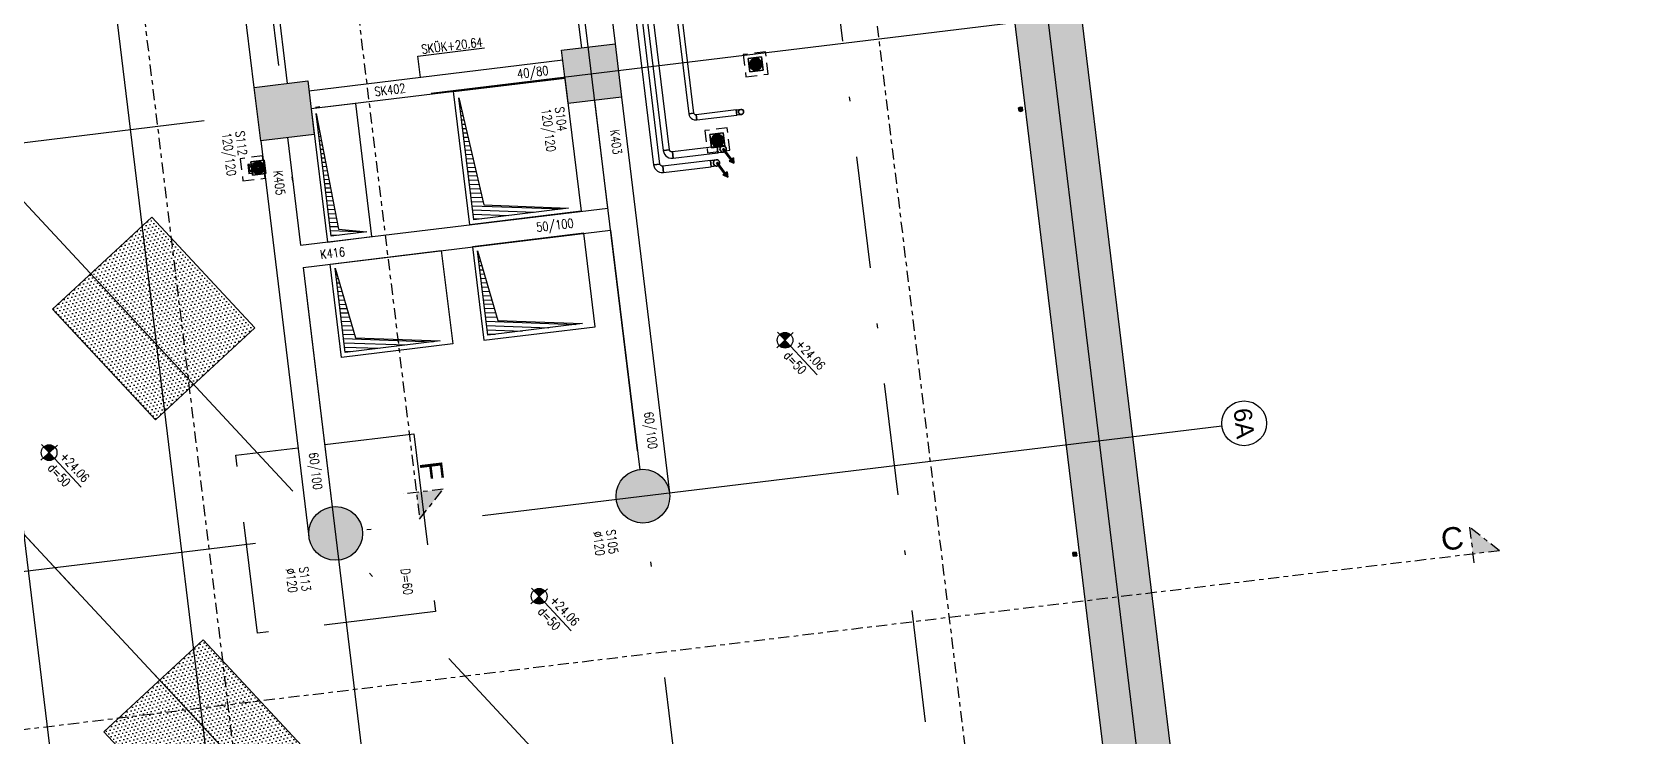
# Model space of a CAD drawing. Header units: millimetres. Extents: x 400392 to 401374, y 4543900 to 4544115.
# Drawn here: x 400457.44 to 400493.07, y 4544053.25 to 4544068.97 of the extents above; entities that cross this region are included whole.
import ezdxf
from ezdxf.enums import TextEntityAlignment as Align

# ---------------------------------------------------------------- set-up
doc = ezdxf.new("R2010")
doc.units = ezdxf.units.MM
for name, pattern in [('AKS', [3, 2.5, -0.25, 0, -0.25]), ('CENTER', [2, 1.25, -0.25, 0.25, -0.25]), ('CIZGI', [0.4, 0.25, -0.15]), ('CONTINU', [0]), ('DASHDOT2', [0.5, 0.25, -0.125, 0, -0.125]), ('HIDDEN', [0.375, 0.25, -0.125])]:
    doc.linetypes.add(name, pattern=pattern)
doc.layers.add('A-DETL', color=90, linetype='Continuous', lineweight=15)
doc.layers.add('A-DETL-GENF', color=92, linetype='Continuous', lineweight=9)
for name, color, linetype in [('aks prota', 2, 'AKS'), ('boşluk prota', 2, 'Continuous'), ('boşluk taraması prota', 252, 'Continuous'), ('caks prota', 4, 'Continuous'), ('kesit tarama prota', 252, 'Continuous'), ('kiriş boyutu prota', 6, 'Continuous'), ('kiriş prota', 6, 'Continuous'), ('kolon prota', 1, 'Continuous'), ('kolon tarama prota', 252, 'Continuous'), ('lkolon prota', 4, 'Continuous'), ('not prota', 2, 'Continuous'), ('perde prota', 1, 'Continuous'), ('PRT-AL-TUNEL_EKSENI', 14, 'DASHDOT2'), ('PRT-MI-a_fit_drainage', 10, 'Continuous'), ('skesit prota', 7, 'Continuous'), ('st-s_level (kot)', 6, 'Continuous'), ('st-s_levelmark (kot işareti)', 4, 'Continuous'), ('taks prota', 7, 'Continuous'), ('temel prota', 6, 'Continuous'), ('tkesit prota', 7, 'Continuous'), ('tkolon prota', 6, 'Continuous'), ('tnot prota', 4, 'Continuous')]:
    doc.layers.add(name, color=color, linetype=linetype)
doc.styles.add('Arial', font='Arial.ttf')
doc.styles.add('OLCU', font='romanstw.shx')
doc.styles.add('TAKS', font='Arial Unicode.ttf')
doc.styles.add('TKIRIS', font='romanstw.shx')
doc.styles.add('tkolon', font='romanstw.shx')
doc.styles.add('TNOT', font='romanstw.shx', dxfattribs={"width": 0.8, "height": 250})
pattern_1 = [(312.923994, (399405.98143, 4544554.57553), (0.085151242, 0.024995084), [0, -0.079375])]

# ---------------------------------------------------------------- blocks, each defined once
blk = doc.blocks.new('+24.06 mekanik')
at = {"layer": 'kolon tarama prota'}
for points in [[(34398, 171756), (34339, 171654), (34317, 171692), (34058, 171543), (34043, 171569), (34302, 171718), (34280, 171756)], [(34690, 171581), (34631, 171479), (34609, 171517), (34350, 171368), (34335, 171394), (34594, 171543), (34572, 171581)]]:
    blk.add_hatch(color=253, dxfattribs=at).paths.add_polyline_path(points, flags=0)
at = {"layer": 'kolon tarama prota', "color": 253}
for p, q in [((33936, 178284), (33936, 178204)), ((34016, 178284), (33936, 178284)), ((33936, 178284), (34016, 178284)), ((33936, 178204), (33936, 178284)), ((33936, 178284), (33936, 178284)), ((33936, 178204), (34016, 178204)), ((34016, 178204), (33936, 178204)), ((33936, 178204), (33936, 178204)), ((33944, 178249), (33939, 178249)), ((33939, 178249), (33944, 178249)), ((33939, 178249), (33939, 178249)), ((33939, 178239), (33944, 178239)), ((33944, 178239), (33939, 178239)), ((33939, 178239), (33939, 178239)), ((33944, 178249), (33944, 178249)), ((33944, 178239), (33944, 178239)), ((33956, 178249), (33951, 178249)), ((33951, 178249), (33956, 178249)), ((33951, 178249), (33951, 178249)), ((33951, 178239), (33956, 178239)), ((33956, 178239), (33951, 178239)), ((33951, 178239), (33951, 178239)), ((33956, 178249), (33956, 178249)), ((33956, 178239), (33956, 178239)), ((33970, 178249), (33963, 178249)), ((33963, 178249), (33970, 178249)), ((33963, 178249), (33963, 178249)), ((33963, 178239), (33970, 178239)), ((33970, 178239), (33963, 178239)), ((33963, 178239), (33963, 178239)), ((33970, 178249), (33970, 178249)), ((33970, 178239), (33970, 178239)), ((33971, 178281), (33971, 178276)), ((33971, 178276), (33971, 178281)), ((33971, 178281), (33971, 178281)), ((33971, 178276), (33971, 178276)), ((33971, 178269), (33971, 178264)), ((33971, 178264), (33971, 178269)), ((33971, 178269), (33971, 178269)), ((33971, 178264), (33971, 178264)), ((33971, 178257), (33971, 178250)), ((33971, 178250), (33971, 178257)), ((33971, 178257), (33971, 178257)), ((33971, 178250), (33971, 178250)), ((33971, 178238), (33971, 178232)), ((33971, 178232), (33971, 178238)), ((33971, 178238), (33971, 178238)), ((33971, 178232), (33971, 178232)), ((33971, 178225), (33971, 178219)), ((33971, 178219), (33971, 178225)), ((33971, 178225), (33971, 178225)), ((33971, 178219), (33971, 178219)), ((33971, 178213), (33971, 178207)), ((33971, 178207), (33971, 178213)), ((33971, 178213), (33971, 178213)), ((33971, 178207), (33971, 178207)), ((33981, 178276), (33981, 178281)), ((33981, 178281), (33981, 178276)), ((33981, 178281), (33981, 178281)), ((33981, 178276), (33981, 178276)), ((33981, 178264), (33981, 178269)), ((33981, 178269), (33981, 178264)), ((33981, 178269), (33981, 178269)), ((33981, 178264), (33981, 178264)), ((33981, 178250), (33981, 178257)), ((33981, 178257), (33981, 178250)), ((33981, 178257), (33981, 178257)), ((33981, 178250), (33981, 178250)), ((33981, 178232), (33981, 178238)), ((33981, 178238), (33981, 178232)), ((33981, 178238), (33981, 178238)), ((33981, 178232), (33981, 178232)), ((33981, 178219), (33981, 178225)), ((33981, 178225), (33981, 178219)), ((33981, 178225), (33981, 178225)), ((33981, 178219), (33981, 178219)), ((33981, 178207), (33981, 178213)), ((33981, 178213), (33981, 178207)), ((33981, 178213), (33981, 178213)), ((33981, 178207), (33981, 178207)), ((33988, 178249), (33982, 178249)), ((33982, 178249), (33988, 178249)), ((33982, 178249), (33982, 178249)), ((33982, 178239), (33988, 178239)), ((33988, 178239), (33982, 178239)), ((33982, 178239), (33982, 178239)), ((33988, 178249), (33988, 178249)), ((33988, 178239), (33988, 178239)), ((34001, 178249), (33995, 178249)), ((33995, 178249), (34001, 178249)), ((33995, 178249), (33995, 178249)), ((33995, 178239), (34001, 178239)), ((34001, 178239), (33995, 178239)), ((33995, 178239), (33995, 178239)), ((34001, 178249), (34001, 178249)), ((34001, 178239), (34001, 178239)), ((34013, 178249), (34007, 178249)), ((34007, 178249), (34013, 178249)), ((34007, 178249), (34007, 178249)), ((34007, 178239), (34013, 178239)), ((34013, 178239), (34007, 178239)), ((34007, 178239), (34007, 178239)), ((34013, 178249), (34013, 178249)), ((34013, 178239), (34013, 178239)), ((34016, 178204), (34016, 178284)), ((34016, 178284), (34016, 178204)), ((34016, 178284), (34016, 178284)), ((34016, 178204), (34016, 178204)), ((43936, 178284), (43936, 178204)), ((44016, 178284), (43936, 178284)), ((43936, 178284), (44016, 178284)), ((43936, 178204), (43936, 178284)), ((43936, 178284), (43936, 178284)), ((43936, 178204), (44016, 178204)), ((44016, 178204), (43936, 178204)), ((43936, 178204), (43936, 178204)), ((43944, 178249), (43939, 178249)), ((43939, 178249), (43944, 178249)), ((43939, 178249), (43939, 178249)), ((43939, 178239), (43944, 178239)), ((43944, 178239), (43939, 178239)), ((43939, 178239), (43939, 178239)), ((43944, 178249), (43944, 178249)), ((43944, 178239), (43944, 178239)), ((43956, 178249), (43951, 178249)), ((43951, 178249), (43956, 178249)), ((43951, 178249), (43951, 178249)), ((43951, 178239), (43956, 178239)), ((43956, 178239), (43951, 178239)), ((43951, 178239), (43951, 178239)), ((43956, 178249), (43956, 178249)), ((43956, 178239), (43956, 178239)), ((43969, 178249), (43963, 178249)), ((43963, 178249), (43969, 178249)), ((43963, 178249), (43963, 178249)), ((43963, 178239), (43969, 178239)), ((43969, 178239), (43963, 178239)), ((43963, 178239), (43963, 178239)), ((43969, 178249), (43969, 178249)), ((43969, 178239), (43969, 178239)), ((43971, 178281), (43971, 178276)), ((43971, 178276), (43971, 178281)), ((43971, 178281), (43971, 178281)), ((43971, 178276), (43971, 178276)), ((43971, 178269), (43971, 178264)), ((43971, 178264), (43971, 178269)), ((43971, 178269), (43971, 178269)), ((43971, 178264), (43971, 178264)), ((43971, 178257), (43971, 178251)), ((43971, 178251), (43971, 178257)), ((43971, 178257), (43971, 178257)), ((43971, 178251), (43971, 178251)), ((43971, 178238), (43971, 178232)), ((43971, 178232), (43971, 178238)), ((43971, 178238), (43971, 178238)), ((43971, 178232), (43971, 178232)), ((43971, 178225), (43971, 178219)), ((43971, 178219), (43971, 178225)), ((43971, 178225), (43971, 178225)), ((43971, 178219), (43971, 178219)), ((43971, 178213), (43971, 178207)), ((43971, 178207), (43971, 178213)), ((43971, 178213), (43971, 178213)), ((43971, 178207), (43971, 178207)), ((43981, 178276), (43981, 178281)), ((43981, 178281), (43981, 178276)), ((43981, 178281), (43981, 178281)), ((43981, 178276), (43981, 178276)), ((43981, 178264), (43981, 178269)), ((43981, 178269), (43981, 178264)), ((43981, 178269), (43981, 178269)), ((43981, 178264), (43981, 178264)), ((43981, 178251), (43981, 178257)), ((43981, 178257), (43981, 178251)), ((43981, 178257), (43981, 178257)), ((43981, 178251), (43981, 178251)), ((43981, 178232), (43981, 178238)), ((43981, 178238), (43981, 178232)), ((43981, 178238), (43981, 178238)), ((43981, 178232), (43981, 178232)), ((43981, 178219), (43981, 178225)), ((43981, 178225), (43981, 178219)), ((43981, 178225), (43981, 178225)), ((43981, 178219), (43981, 178219)), ((43981, 178207), (43981, 178213)), ((43981, 178213), (43981, 178207)), ((43981, 178213), (43981, 178213)), ((43981, 178207), (43981, 178207)), ((43988, 178249), (43982, 178249)), ((43982, 178249), (43988, 178249)), ((43982, 178249), (43982, 178249)), ((43982, 178239), (43988, 178239)), ((43988, 178239), (43982, 178239)), ((43982, 178239), (43982, 178239)), ((43988, 178249), (43988, 178249)), ((43988, 178239), (43988, 178239)), ((44000, 178249), (43995, 178249)), ((43995, 178249), (44000, 178249)), ((43995, 178249), (43995, 178249)), ((43995, 178239), (44000, 178239)), ((44000, 178239), (43995, 178239)), ((43995, 178239), (43995, 178239)), ((44000, 178249), (44000, 178249)), ((44000, 178239), (44000, 178239)), ((44013, 178249), (44007, 178249)), ((44007, 178249), (44013, 178249)), ((44007, 178249), (44007, 178249)), ((44007, 178239), (44013, 178239)), ((44013, 178239), (44007, 178239)), ((44007, 178239), (44007, 178239)), ((44013, 178249), (44013, 178249)), ((44013, 178239), (44013, 178239)), ((44016, 178204), (44016, 178284)), ((44016, 178284), (44016, 178204)), ((44016, 178284), (44016, 178284)), ((44016, 178204), (44016, 178204)), ((32117, 172652), (32117, 172352)), ((32417, 172652), (32117, 172652)), ((32117, 172652), (32417, 172652)), ((32117, 172352), (32117, 172652)), ((32117, 172652), (32117, 172652)), ((32147, 172507), (32127, 172507)), ((32127, 172507), (32147, 172507)), ((32127, 172507), (32127, 172507)), ((32127, 172497), (32147, 172497)), ((32147, 172497), (32127, 172497)), ((32127, 172497), (32127, 172497)), ((32147, 172507), (32147, 172507)), ((32147, 172497), (32147, 172497)), ((32192, 172507), (32172, 172507)), ((32172, 172507), (32192, 172507)), ((32172, 172507), (32172, 172507)), ((32172, 172497), (32192, 172497)), ((32192, 172497), (32172, 172497)), ((32172, 172497), (32172, 172497)), ((32192, 172507), (32192, 172507)), ((32192, 172497), (32192, 172497)), ((32237, 172507), (32217, 172507)), ((32217, 172507), (32237, 172507)), ((32217, 172507), (32217, 172507)), ((32217, 172497), (32237, 172497)), ((32237, 172497), (32217, 172497)), ((32217, 172497), (32217, 172497)), ((32237, 172507), (32237, 172507)), ((32237, 172497), (32237, 172497)), ((32262, 172642), (32262, 172622)), ((32262, 172622), (32262, 172642)), ((32262, 172642), (32262, 172642)), ((32262, 172622), (32262, 172622)), ((32262, 172597), (32262, 172577)), ((32262, 172577), (32262, 172597)), ((32262, 172597), (32262, 172597)), ((32262, 172577), (32262, 172577)), ((32262, 172552), (32262, 172532)), ((32262, 172532), (32262, 172552)), ((32262, 172552), (32262, 172552)), ((32262, 172532), (32262, 172532)), ((32262, 172473), (32262, 172453)), ((32262, 172453), (32262, 172473)), ((32262, 172473), (32262, 172473)), ((32262, 172453), (32262, 172453)), ((32262, 172427), (32262, 172407)), ((32262, 172407), (32262, 172427)), ((32262, 172427), (32262, 172427)), ((32272, 172622), (32272, 172642)), ((32272, 172642), (32272, 172622)), ((32272, 172642), (32272, 172642)), ((32272, 172622), (32272, 172622)), ((32272, 172577), (32272, 172597)), ((32272, 172597), (32272, 172577)), ((32272, 172597), (32272, 172597)), ((32272, 172577), (32272, 172577)), ((32272, 172532), (32272, 172552)), ((32272, 172552), (32272, 172532)), ((32272, 172552), (32272, 172552)), ((32272, 172532), (32272, 172532)), ((32272, 172453), (32272, 172473)), ((32272, 172473), (32272, 172453)), ((32272, 172473), (32272, 172473)), ((32272, 172453), (32272, 172453)), ((32272, 172407), (32272, 172427)), ((32272, 172427), (32272, 172407)), ((32272, 172427), (32272, 172427)), ((32316, 172507), (32296, 172507)), ((32296, 172507), (32316, 172507)), ((32296, 172507), (32296, 172507)), ((32296, 172497), (32316, 172497)), ((32316, 172497), (32296, 172497)), ((32296, 172497), (32296, 172497)), ((32316, 172507), (32316, 172507)), ((32316, 172497), (32316, 172497)), ((32362, 172507), (32342, 172507)), ((32342, 172507), (32362, 172507)), ((32342, 172507), (32342, 172507)), ((32342, 172497), (32362, 172497)), ((32362, 172497), (32342, 172497)), ((32342, 172497), (32342, 172497)), ((32362, 172507), (32362, 172507)), ((32362, 172497), (32362, 172497)), ((32407, 172507), (32387, 172507)), ((32387, 172507), (32407, 172507)), ((32387, 172507), (32387, 172507)), ((32387, 172497), (32407, 172497)), ((32407, 172497), (32387, 172497)), ((32387, 172497), (32387, 172497)), ((32407, 172507), (32407, 172507)), ((32407, 172497), (32407, 172497)), ((32417, 172352), (32417, 172652)), ((32417, 172652), (32417, 172352)), ((32417, 172652), (32417, 172652)), ((32117, 172352), (32417, 172352)), ((32417, 172352), (32117, 172352)), ((32117, 172352), (32117, 172352)), ((32262, 172407), (32262, 172407)), ((32262, 172382), (32262, 172362)), ((32262, 172362), (32262, 172382)), ((32262, 172382), (32262, 172382)), ((32262, 172362), (32262, 172362)), ((32272, 172407), (32272, 172407)), ((32272, 172362), (32272, 172382)), ((32272, 172382), (32272, 172362)), ((32272, 172382), (32272, 172382)), ((32272, 172362), (32272, 172362)), ((32417, 172352), (32417, 172352)), ((33226, 171949), (33226, 171047)), ((33226, 171949), (33283, 171949)), ((33283, 171949), (33226, 171949)), ((33283, 171949), (33340, 171949)), ((33340, 171949), (33283, 171949)), ((33283, 171949), (33283, 171949)), ((33283, 171949), (33283, 171949)), ((33340, 171047), (33340, 171949)), ((34302, 171718), (34043, 171569)), ((34302, 171718), (34043, 171569)), ((34398, 171756), (34280, 171756)), ((34280, 171756), (34302, 171718)), ((34280, 171756), (34398, 171756)), ((34302, 171718), (34280, 171756)), ((34339, 171654), (34398, 171756)), ((34339, 171654), (34398, 171756)), ((33699, 171601), (33699, 171301)), ((33999, 171601), (33699, 171601)), ((33699, 171601), (33999, 171601)), ((33699, 171301), (33699, 171601)), ((33699, 171601), (33699, 171601)), ((33729, 171456), (33709, 171456)), ((33709, 171456), (33729, 171456)), ((33709, 171456), (33709, 171456)), ((33709, 171446), (33729, 171446)), ((33729, 171446), (33709, 171446)), ((33709, 171446), (33709, 171446)), ((33729, 171456), (33729, 171456)), ((33729, 171446), (33729, 171446)), ((33774, 171456), (33754, 171456)), ((33754, 171456), (33774, 171456)), ((33754, 171456), (33754, 171456)), ((33754, 171446), (33774, 171446)), ((33774, 171446), (33754, 171446)), ((33754, 171446), (33754, 171446)), ((33774, 171456), (33774, 171456)), ((33774, 171446), (33774, 171446)), ((33819, 171456), (33799, 171456)), ((33799, 171456), (33819, 171456)), ((33799, 171456), (33799, 171456)), ((33799, 171446), (33819, 171446)), ((33819, 171446), (33799, 171446)), ((33799, 171446), (33799, 171446)), ((33819, 171456), (33819, 171456)), ((33819, 171446), (33819, 171446)), ((33844, 171591), (33844, 171571)), ((33844, 171571), (33844, 171591)), ((33844, 171591), (33844, 171591)), ((33844, 171571), (33844, 171571)), ((33844, 171546), (33844, 171526)), ((33844, 171526), (33844, 171546)), ((33844, 171546), (33844, 171546)), ((33844, 171526), (33844, 171526)), ((33844, 171501), (33844, 171481)), ((33844, 171481), (33844, 171501)), ((33844, 171501), (33844, 171501)), ((33844, 171481), (33844, 171481)), ((33844, 171421), (33844, 171401)), ((33844, 171401), (33844, 171421)), ((33844, 171421), (33844, 171421)), ((33844, 171401), (33844, 171401)), ((33844, 171376), (33844, 171356)), ((33844, 171356), (33844, 171376)), ((33844, 171376), (33844, 171376)), ((33854, 171571), (33854, 171591)), ((33854, 171591), (33854, 171571)), ((33854, 171591), (33854, 171591)), ((33854, 171571), (33854, 171571)), ((33854, 171526), (33854, 171546)), ((33854, 171546), (33854, 171526)), ((33854, 171546), (33854, 171546)), ((33854, 171526), (33854, 171526)), ((33854, 171481), (33854, 171501)), ((33854, 171501), (33854, 171481)), ((33854, 171501), (33854, 171501)), ((33854, 171481), (33854, 171481)), ((33854, 171401), (33854, 171421)), ((33854, 171421), (33854, 171401)), ((33854, 171421), (33854, 171421)), ((33854, 171401), (33854, 171401)), ((33854, 171356), (33854, 171376)), ((33854, 171376), (33854, 171356)), ((33854, 171376), (33854, 171376)), ((33899, 171456), (33879, 171456)), ((33879, 171456), (33899, 171456)), ((33879, 171456), (33879, 171456)), ((33879, 171446), (33899, 171446)), ((33899, 171446), (33879, 171446)), ((33879, 171446), (33879, 171446)), ((33899, 171456), (33899, 171456)), ((33899, 171446), (33899, 171446)), ((33944, 171456), (33924, 171456)), ((33924, 171456), (33944, 171456)), ((33924, 171456), (33924, 171456)), ((33924, 171446), (33944, 171446)), ((33944, 171446), (33924, 171446)), ((33924, 171446), (33924, 171446)), ((33944, 171456), (33944, 171456)), ((33944, 171446), (33944, 171446)), ((33989, 171456), (33969, 171456)), ((33969, 171456), (33989, 171456)), ((33969, 171456), (33969, 171456)), ((33969, 171446), (33989, 171446)), ((33989, 171446), (33969, 171446)), ((33969, 171446), (33969, 171446)), ((33985, 171426), (33985, 170422)), ((34056, 171426), (33985, 171426)), ((33985, 171426), (34056, 171426)), ((33989, 171456), (33989, 171456)), ((33989, 171446), (33989, 171446)), ((33999, 171301), (33999, 171601)), ((33999, 171601), (33999, 171301)), ((33999, 171601), (33999, 171601)), ((34043, 171569), (34058, 171543)), ((34043, 171569), (34058, 171543)), ((34126, 171426), (34056, 171426)), ((34056, 171426), (34126, 171426)), ((34056, 171426), (34056, 171426)), ((34056, 171426), (34056, 171426)), ((34058, 171543), (34317, 171692)), ((34317, 171692), (34058, 171543)), ((34126, 170422), (34126, 171426)), ((34317, 171692), (34339, 171654)), ((34317, 171692), (34339, 171654)), ((34594, 171543), (34335, 171394)), ((34594, 171543), (34335, 171394)), ((34335, 171394), (34350, 171368)), ((34335, 171394), (34350, 171368)), ((34350, 171368), (34609, 171517)), ((34609, 171517), (34350, 171368)), ((34690, 171581), (34572, 171581)), ((34572, 171581), (34594, 171543)), ((34572, 171581), (34690, 171581)), ((34594, 171543), (34572, 171581)), ((34609, 171517), (34631, 171479)), ((34609, 171517), (34631, 171479)), ((34631, 171479), (34690, 171581)), ((34631, 171479), (34690, 171581)), ((33226, 171047), (33283, 171047)), ((33283, 171047), (33226, 171047)), ((33340, 171047), (33226, 171047)), ((33226, 171047), (33340, 171047)), ((33283, 171047), (33340, 171047)), ((33340, 171047), (33283, 171047)), ((33699, 171301), (33999, 171301)), ((33999, 171301), (33699, 171301)), ((33699, 171301), (33699, 171301)), ((33844, 171356), (33844, 171356)), ((33844, 171331), (33844, 171311)), ((33844, 171311), (33844, 171331)), ((33844, 171331), (33844, 171331)), ((33844, 171311), (33844, 171311)), ((33854, 171356), (33854, 171356)), ((33854, 171311), (33854, 171331)), ((33854, 171331), (33854, 171311)), ((33854, 171331), (33854, 171331)), ((33854, 171311), (33854, 171311)), ((33999, 171301), (33999, 171301)), ((34275, 171243), (34275, 170172)), ((34346, 171243), (34275, 171243)), ((34275, 171243), (34346, 171243)), ((34416, 171243), (34346, 171243)), ((34346, 171243), (34416, 171243)), ((34346, 171243), (34346, 171243)), ((34346, 171243), (34346, 171243)), ((34416, 170172), (34416, 171243)), ((33181, 171002), (20633, 171002)), ((20633, 170887), (33181, 170887)), ((33181, 171002), (33181, 170945)), ((33181, 170945), (33181, 171002)), ((33181, 170887), (33181, 171002)), ((33181, 171002), (33181, 170887)), ((33181, 170945), (33181, 170887)), ((33181, 170887), (33181, 170945)), ((33929, 170365), (21310, 170365)), ((33929, 170295), (33929, 170365)), ((33929, 170365), (33929, 170295)), ((33929, 170224), (33929, 170365)), ((33929, 170365), (33929, 170224)), ((33929, 170224), (33929, 170295)), ((33929, 170295), (33929, 170224)), ((34056, 170422), (33985, 170422)), ((33985, 170422), (34056, 170422)), ((34126, 170422), (33985, 170422)), ((33985, 170422), (34126, 170422)), ((34126, 170422), (34056, 170422)), ((34056, 170422), (34126, 170422)), ((21310, 170224), (33929, 170224)), ((34219, 170115), (21560, 170115)), ((21560, 169974), (34219, 169974)), ((34219, 170045), (34219, 170115)), ((34219, 170115), (34219, 170045)), ((34219, 169974), (34219, 170115)), ((34219, 170115), (34219, 169974)), ((34219, 169974), (34219, 170045)), ((34219, 170045), (34219, 169974)), ((34346, 170172), (34275, 170172)), ((34275, 170172), (34346, 170172)), ((34416, 170172), (34275, 170172)), ((34275, 170172), (34416, 170172)), ((34416, 170172), (34346, 170172)), ((34346, 170172), (34416, 170172)), ((33072, 161366), (33072, 161066)), ((33372, 161366), (33072, 161366)), ((33072, 161366), (33372, 161366)), ((33072, 161066), (33072, 161366)), ((33072, 161366), (33072, 161366)), ((33072, 161066), (33372, 161066)), ((33372, 161066), (33072, 161066)), ((33072, 161066), (33072, 161066)), ((33102, 161221), (33082, 161221)), ((33082, 161221), (33102, 161221)), ((33082, 161221), (33082, 161221)), ((33082, 161211), (33102, 161211)), ((33102, 161211), (33082, 161211)), ((33082, 161211), (33082, 161211)), ((33102, 161221), (33102, 161221)), ((33102, 161211), (33102, 161211)), ((33147, 161221), (33127, 161221)), ((33127, 161221), (33147, 161221)), ((33127, 161221), (33127, 161221)), ((33127, 161211), (33147, 161211)), ((33147, 161211), (33127, 161211)), ((33127, 161211), (33127, 161211)), ((33147, 161221), (33147, 161221)), ((33147, 161211), (33147, 161211)), ((33193, 161221), (33172, 161221)), ((33172, 161221), (33193, 161221)), ((33172, 161221), (33172, 161221)), ((33172, 161211), (33193, 161211)), ((33193, 161211), (33172, 161211)), ((33172, 161211), (33172, 161211)), ((33193, 161221), (33193, 161221)), ((33193, 161211), (33193, 161211)), ((33217, 161356), (33217, 161336)), ((33217, 161336), (33217, 161356)), ((33217, 161356), (33217, 161356)), ((33217, 161336), (33217, 161336)), ((33217, 161311), (33217, 161291)), ((33217, 161291), (33217, 161311)), ((33217, 161311), (33217, 161311)), ((33217, 161291), (33217, 161291)), ((33217, 161266), (33217, 161246)), ((33217, 161246), (33217, 161266)), ((33217, 161266), (33217, 161266)), ((33217, 161246), (33217, 161246)), ((33217, 161187), (33217, 161166)), ((33217, 161166), (33217, 161187)), ((33217, 161187), (33217, 161187)), ((33217, 161166), (33217, 161166)), ((33217, 161141), (33217, 161121)), ((33217, 161121), (33217, 161141)), ((33217, 161141), (33217, 161141)), ((33217, 161121), (33217, 161121)), ((33217, 161096), (33217, 161076)), ((33217, 161076), (33217, 161096)), ((33217, 161096), (33217, 161096)), ((33217, 161076), (33217, 161076)), ((33227, 161336), (33227, 161356)), ((33227, 161356), (33227, 161336)), ((33227, 161356), (33227, 161356)), ((33227, 161336), (33227, 161336)), ((33227, 161291), (33227, 161311)), ((33227, 161311), (33227, 161291)), ((33227, 161311), (33227, 161311)), ((33227, 161291), (33227, 161291)), ((33227, 161246), (33227, 161266)), ((33227, 161266), (33227, 161246)), ((33227, 161266), (33227, 161266)), ((33227, 161246), (33227, 161246)), ((33227, 161166), (33227, 161187)), ((33227, 161187), (33227, 161166)), ((33227, 161187), (33227, 161187)), ((33227, 161166), (33227, 161166)), ((33227, 161121), (33227, 161141)), ((33227, 161141), (33227, 161121)), ((33227, 161141), (33227, 161141)), ((33227, 161121), (33227, 161121)), ((33227, 161076), (33227, 161096)), ((33227, 161096), (33227, 161076)), ((33227, 161096), (33227, 161096)), ((33227, 161076), (33227, 161076)), ((33272, 161221), (33252, 161221)), ((33252, 161221), (33272, 161221)), ((33252, 161221), (33252, 161221)), ((33252, 161211), (33272, 161211)), ((33272, 161211), (33252, 161211)), ((33252, 161211), (33252, 161211)), ((33272, 161221), (33272, 161221)), ((33272, 161211), (33272, 161211)), ((33317, 161221), (33297, 161221)), ((33297, 161221), (33317, 161221)), ((33297, 161221), (33297, 161221)), ((33297, 161211), (33317, 161211)), ((33317, 161211), (33297, 161211)), ((33297, 161211), (33297, 161211)), ((33317, 161221), (33317, 161221)), ((33317, 161211), (33317, 161211)), ((33362, 161221), (33342, 161221)), ((33342, 161221), (33362, 161221)), ((33342, 161221), (33342, 161221)), ((33342, 161211), (33362, 161211)), ((33362, 161211), (33342, 161211)), ((33342, 161211), (33342, 161211)), ((33362, 161221), (33362, 161221)), ((33362, 161211), (33362, 161211)), ((33372, 161066), (33372, 161366)), ((33372, 161366), (33372, 161066)), ((33372, 161366), (33372, 161366)), ((33372, 161066), (33372, 161066))]:
    blk.add_line(p, q, dxfattribs=at)
at = {"layer": 'kolon tarama prota', "color": 253, "flags": 128}
for points in [[(33226, 172051), (33230, 172074), (33244, 172093), (33263, 172105), (33283, 172108)], [(33283, 172108), (33305, 172103), (33324, 172090), (33336, 172070), (33340, 172051)], [(33226, 171949), (33226, 171980), (33226, 172007), (33226, 172030), (33226, 172045), (33226, 172051), (33226, 172051)], [(33283, 171994), (33260, 171998), (33241, 172012), (33229, 172032), (33226, 172051)], [(33340, 172051), (33335, 172028), (33322, 172009), (33302, 171997), (33283, 171994)], [(33340, 172051), (33340, 172046), (33340, 172032), (33340, 172011), (33340, 171984), (33340, 171953), (33340, 171949)], [(33985, 171553), (33990, 171578), (34003, 171600), (34024, 171616), (34048, 171623), (34056, 171624)], [(33985, 171426), (33985, 171460), (33985, 171492), (33985, 171519), (33985, 171539), (33985, 171550), (33985, 171553)], [(34056, 171482), (34030, 171487), (34008, 171501), (33993, 171521), (33985, 171546), (33985, 171553)], [(34056, 171624), (34081, 171619), (34103, 171605), (34119, 171585), (34126, 171560), (34126, 171553)], [(34126, 171553), (34122, 171528), (34108, 171506), (34088, 171490), (34063, 171483), (34056, 171482)], [(34126, 171553), (34126, 171548), (34126, 171534), (34126, 171513), (34126, 171484), (34126, 171451), (34126, 171426)], [(34275, 171370), (34280, 171395), (34293, 171417), (34314, 171433), (34338, 171440), (34346, 171440)], [(34275, 171243), (34275, 171277), (34275, 171309), (34275, 171336), (34275, 171356), (34275, 171367), (34275, 171370)], [(34346, 171299), (34320, 171304), (34298, 171317), (34283, 171338), (34275, 171362), (34275, 171370)], [(34346, 171440), (34371, 171436), (34393, 171422), (34409, 171402), (34416, 171377), (34416, 171370)], [(34416, 171370), (34412, 171344), (34398, 171322), (34378, 171307), (34353, 171299), (34346, 171299)], [(34416, 171370), (34416, 171365), (34416, 171351), (34416, 171329), (34416, 171301), (34416, 171268), (34416, 171243)], [(33226, 171047), (33221, 171027), (33208, 171011), (33189, 171003), (33181, 171002)], [(33181, 170887), (33219, 170892), (33255, 170906), (33287, 170928), (33313, 170958), (33330, 170992), (33339, 171030), (33340, 171047)], [(33985, 170422), (33980, 170399), (33967, 170380), (33947, 170368), (33929, 170365)], [(33929, 170224), (33972, 170229), (34013, 170243), (34050, 170265), (34081, 170295), (34105, 170332), (34120, 170372), (34126, 170415), (34126, 170422)], [(34275, 170172), (34270, 170149), (34257, 170130), (34237, 170118), (34219, 170115)], [(34219, 169974), (34262, 169979), (34303, 169993), (34340, 170015), (34371, 170045), (34395, 170082), (34410, 170122), (34416, 170165), (34416, 170172)]]:
    blk.add_lwpolyline(points, dxfattribs=at)
at = {"layer": 'kolon tarama prota', "color": 253}
for centre, radius, start, end in [((33976, 178244), 45.8, 0, 180), ((33976, 178244), 45.8, 0, 180), ((33976, 178244), 45.8, 180, 0), ((33976, 178244), 45.8, 180, 0), ((33976, 178244), 41, 0, 180), ((33976, 178244), 41, 180, 0), ((33976, 178244), 40, 0, 180), ((33976, 178244), 40, 0, 180), ((33976, 178244), 40, 180, 0), ((33976, 178244), 40, 180, 0), ((33976, 178244), 37.3, 97.6967, 172.3033), ((33976, 178244), 37.3, 97.6967, 172.3033), ((33976, 178244), 37.3, 187.6967, 262.3033), ((33976, 178244), 37.3, 187.6967, 262.3033), ((33976, 178244), 34.3, 90, 270), ((33976, 178244), 34.3, 90, 270), ((33976, 178244), 33, 0, 180), ((33976, 178244), 33, 180, 0), ((33976, 178244), 32, 98.9893, 171.0107), ((33976, 178244), 32, 98.9893, 171.0107), ((33976, 178244), 32, 188.9893, 261.0107), ((33976, 178244), 32, 188.9893, 261.0107), ((33976, 178244), 30, 0, 180), ((33976, 178244), 30, 0, 180), ((33976, 178244), 30.2, 0, 180), ((33976, 178244), 30, 180, 0), ((33976, 178244), 30, 180, 0), ((33976, 178244), 30.2, 180, 0), ((33976, 178244), 25.3, 101.3831, 168.6169), ((33976, 178244), 25.3, 101.3831, 168.6169), ((33976, 178244), 25, 0, 180), ((33976, 178244), 25, 0, 180), ((33976, 178244), 25, 180, 0), ((33976, 178244), 25, 180, 0), ((33976, 178244), 25.3, 191.3831, 258.6169), ((33976, 178244), 25.3, 191.3831, 258.6169), ((33976, 178244), 20, 104.4775, 165.5225), ((33976, 178244), 20, 104.4775, 165.5225), ((33976, 178244), 20, 194.4775, 255.5225), ((33976, 178244), 20, 194.4775, 255.5225), ((33976, 178228), 16.5, 90, 270), ((33976, 178244), 13.3, 112.0243, 157.9757), ((33976, 178244), 13.3, 112.0243, 157.9757), ((33976, 178244), 13.3, 202.0243, 247.9757), ((33976, 178244), 13.3, 202.0243, 247.9757), ((33976, 178244), 8, 128.6822, 141.3178), ((33976, 178244), 8, 128.6822, 141.3178), ((33976, 178244), 8, 218.6822, 231.3178), ((33976, 178244), 8, 218.6822, 231.3178), ((33976, 178244), 34.3, 270, 90), ((33976, 178244), 34.3, 270, 90), ((33976, 178261), 16.5, 270, 90), ((33976, 178244), 37.3, 7.6967, 82.3033), ((33976, 178244), 37.3, 7.6967, 82.3033), ((33976, 178244), 32, 8.9893, 81.0107), ((33976, 178244), 32, 8.9893, 81.0107), ((33976, 178244), 25.3, 11.3831, 78.6169), ((33976, 178244), 25.3, 11.3831, 78.6169), ((33976, 178244), 20, 14.4775, 75.5225), ((33976, 178244), 20, 14.4775, 75.5225), ((33976, 178244), 13.3, 22.0243, 67.9757), ((33976, 178244), 13.3, 22.0243, 67.9757), ((33976, 178244), 8, 38.6822, 51.3178), ((33976, 178244), 8, 38.6822, 51.3178), ((33976, 178244), 32, 278.9893, 351.0107), ((33976, 178244), 37.3, 277.6967, 352.3033), ((33976, 178244), 13.3, 292.0243, 337.9757), ((33976, 178244), 8, 308.6822, 321.3178), ((33976, 178244), 25.3, 281.3831, 348.6169), ((33976, 178244), 20, 284.4775, 345.5225), ((33976, 178244), 37.3, 277.6967, 352.3033), ((33976, 178244), 32, 278.9893, 351.0107), ((33976, 178244), 8, 308.6822, 321.3178), ((33976, 178244), 13.3, 292.0243, 337.9757), ((33976, 178244), 20, 284.4775, 345.5225), ((33976, 178244), 25.3, 281.3831, 348.6169), ((43976, 178244), 40, 0, 180), ((43976, 178244), 40, 0, 180), ((43976, 178244), 40, 180, 0), ((43976, 178244), 40, 180, 0), ((43976, 178244), 37.3, 97.6967, 172.3033), ((43976, 178244), 37.3, 97.6967, 172.3033), ((43976, 178244), 37.3, 187.6967, 262.3033), ((43976, 178244), 37.3, 187.6967, 262.3033), ((43976, 178244), 33, 0, 180), ((43976, 178244), 33, 180, 0), ((43976, 178244), 32, 98.9893, 171.0107), ((43976, 178244), 32, 98.9893, 171.0107), ((43976, 178244), 32, 188.9893, 261.0107), ((43976, 178244), 32, 188.9893, 261.0107), ((43976, 178244), 30, 0, 180), ((43976, 178244), 30, 0, 180), ((43976, 178244), 30, 180, 0), ((43976, 178244), 30, 180, 0), ((43976, 178244), 25.3, 101.3831, 168.6169), ((43976, 178244), 25.3, 101.3831, 168.6169), ((43976, 178244), 25, 0, 180), ((43976, 178244), 25, 0, 180), ((43976, 178244), 25, 180, 0), ((43976, 178244), 25, 180, 0), ((43976, 178244), 25.3, 191.3831, 258.6169), ((43976, 178244), 25.3, 191.3831, 258.6169), ((43976, 178244), 20, 104.4775, 165.5225), ((43976, 178244), 20, 104.4775, 165.5225), ((43976, 178244), 20, 194.4775, 255.5225), ((43976, 178244), 20, 194.4775, 255.5225), ((43976, 178228), 16.5, 90, 270), ((43976, 178244), 13.3, 112.0243, 157.9757), ((43976, 178244), 13.3, 112.0243, 157.9757), ((43976, 178244), 13.3, 202.0243, 247.9757), ((43976, 178244), 13.3, 202.0243, 247.9757), ((43976, 178244), 8, 128.6822, 141.3178), ((43976, 178244), 8, 128.6822, 141.3178), ((43976, 178244), 8, 218.6822, 231.3178), ((43976, 178244), 8, 218.6822, 231.3178), ((43976, 178261), 16.5, 270, 90), ((43976, 178244), 37.3, 7.6967, 82.3033), ((43976, 178244), 37.3, 7.6967, 82.3033), ((43976, 178244), 32, 8.9893, 81.0107), ((43976, 178244), 32, 8.9893, 81.0107), ((43976, 178244), 25.3, 11.3831, 78.6169), ((43976, 178244), 25.3, 11.3831, 78.6169), ((43976, 178244), 20, 14.4775, 75.5225), ((43976, 178244), 20, 14.4775, 75.5225), ((43976, 178244), 13.3, 22.0243, 67.9757), ((43976, 178244), 13.3, 22.0243, 67.9757), ((43976, 178244), 8, 38.6822, 51.3178), ((43976, 178244), 8, 38.6822, 51.3178), ((43976, 178244), 32, 278.9893, 351.0107), ((43976, 178244), 37.3, 277.6967, 352.3033), ((43976, 178244), 13.3, 292.0243, 337.9757), ((43976, 178244), 8, 308.6822, 321.3178), ((43976, 178244), 25.3, 281.3831, 348.6169), ((43976, 178244), 20, 284.4775, 345.5225), ((43976, 178244), 37.3, 277.6967, 352.3033), ((43976, 178244), 32, 278.9893, 351.0107), ((43976, 178244), 8, 308.6822, 321.3178), ((43976, 178244), 13.3, 292.0243, 337.9757), ((43976, 178244), 20, 284.4775, 345.5225), ((43976, 178244), 25.3, 281.3831, 348.6169), ((32267, 172502), 140, 92.0467, 177.9533), ((32267, 172502), 140, 92.0467, 177.9533), ((32267, 172502), 140, 182.0467, 267.9533), ((32267, 172502), 140, 182.0467, 267.9533), ((32267, 172502), 120, 92.388, 177.612), ((32267, 172502), 120, 92.388, 177.612), ((32267, 172502), 120, 182.388, 267.612), ((32267, 172502), 120, 182.388, 267.612), ((32267, 172502), 100, 360, 180), ((32267, 172502), 100, 360, 180), ((32267, 172502), 100, 180, 360), ((32267, 172502), 100, 180, 360), ((32267, 172502), 95, 93.017, 176.983), ((32267, 172502), 95, 93.017, 176.983), ((32267, 172502), 95, 183.017, 266.983), ((32267, 172502), 95, 183.017, 266.983), ((32267, 172502), 90, 360, 180), ((32267, 172502), 90, 360, 180), ((32267, 172502), 90, 180, 360), ((32267, 172502), 90, 180, 360), ((32267, 172502), 75, 93.8226, 176.1774), ((32267, 172502), 75, 93.8226, 176.1774), ((32267, 172502), 75, 183.8226, 266.1774), ((32267, 172502), 75, 183.8226, 266.1774), ((32267, 172502), 59, 0, 180), ((32267, 172502), 59, 180, 0), ((32267, 172502), 50, 95.7392, 174.2608), ((32267, 172502), 50, 95.7392, 174.2608), ((32267, 172502), 50, 360, 180), ((32267, 172502), 50, 360, 180), ((32267, 172502), 50, 180, 360), ((32267, 172502), 50, 180, 360), ((32267, 172502), 50, 185.7392, 264.2608), ((32267, 172502), 50, 185.7392, 264.2608), ((32267, 172502), 30, 99.5941, 170.4059), ((32267, 172502), 30, 99.5941, 170.4059), ((32267, 172473), 29.5, 90, 270), ((32267, 172502), 30, 189.5941, 260.4059), ((32267, 172502), 30, 189.5941, 260.4059), ((32267, 172532), 29.5, 270, 90), ((32267, 172502), 140, 2.0467, 87.9533), ((32267, 172502), 140, 2.0467, 87.9533), ((32267, 172502), 120, 2.388, 87.612), ((32267, 172502), 120, 2.388, 87.612), ((32267, 172502), 95, 3.017, 86.983), ((32267, 172502), 95, 3.017, 86.983), ((32267, 172502), 75, 3.8226, 86.1774), ((32267, 172502), 75, 3.8226, 86.1774), ((32267, 172502), 50, 5.7392, 84.2608), ((32267, 172502), 50, 5.7392, 84.2608), ((32267, 172502), 30, 9.5941, 80.4059), ((32267, 172502), 30, 9.5941, 80.4059), ((32267, 172502), 120, 272.388, 357.612), ((32267, 172502), 140, 272.0467, 357.9533), ((32267, 172502), 50, 275.7392, 354.2608), ((32267, 172502), 30, 279.5941, 350.4059), ((32267, 172502), 95, 273.017, 356.983), ((32267, 172502), 75, 273.8226, 356.1774), ((32267, 172502), 140, 272.0467, 357.9533), ((32267, 172502), 120, 272.388, 357.612), ((32267, 172502), 30, 279.5941, 350.4059), ((32267, 172502), 50, 275.7392, 354.2608), ((32267, 172502), 75, 273.8226, 356.1774), ((32267, 172502), 95, 273.017, 356.983), ((33283, 172051), 57.1, 0, 180), ((33283, 172051), 57.1, 90, 270), ((33283, 172051), 57.2, 270, 90), ((33283, 172051), 57.2, 180, 0), ((33849, 171451), 140, 92.0467, 177.9533), ((33849, 171451), 140, 92.0467, 177.9533), ((33849, 171451), 140, 182.0467, 267.9533), ((33849, 171451), 140, 182.0467, 267.9533), ((33849, 171451), 120, 92.388, 177.612), ((33849, 171451), 120, 92.388, 177.612), ((33849, 171451), 120, 182.388, 267.612), ((33849, 171451), 120, 182.388, 267.612), ((33849, 171451), 100, 0, 180), ((33849, 171451), 100, 0, 180), ((33849, 171451), 100, 180, 0), ((33849, 171451), 100, 180, 0), ((33849, 171451), 95, 93.017, 176.983), ((33849, 171451), 95, 93.017, 176.983), ((33849, 171451), 95, 183.017, 266.983), ((33849, 171451), 95, 183.017, 266.983), ((33849, 171451), 90, 0, 180), ((33849, 171451), 90, 0, 180), ((33849, 171451), 90, 180, 0), ((33849, 171451), 90, 180, 0), ((33849, 171451), 75, 93.8226, 176.1774), ((33849, 171451), 75, 93.8226, 176.1774), ((33849, 171451), 75, 183.8226, 266.1774), ((33849, 171451), 75, 183.8226, 266.1774), ((33849, 171451), 59, 0, 180), ((33849, 171451), 59, 180, 0), ((33849, 171451), 50, 95.7392, 174.2608), ((33849, 171451), 50, 95.7392, 174.2608), ((33849, 171451), 50, 0, 180), ((33849, 171451), 50, 0, 180), ((33849, 171451), 50, 180, 0), ((33849, 171451), 50, 180, 0), ((33849, 171451), 50, 185.7392, 264.2608), ((33849, 171451), 50, 185.7392, 264.2608), ((33849, 171451), 30, 99.5941, 170.4059), ((33849, 171451), 30, 99.5941, 170.4059), ((33849, 171451), 30, 189.5941, 260.4059), ((33849, 171451), 30, 189.5941, 260.4059), ((33849, 171421), 29.5, 90, 270), ((33849, 171480), 29.5, 270, 90), ((33849, 171451), 140, 2.0467, 87.9533), ((33849, 171451), 140, 2.0467, 87.9533), ((33849, 171451), 120, 2.388, 87.612), ((33849, 171451), 120, 2.388, 87.612), ((33849, 171451), 95, 3.017, 86.983), ((33849, 171451), 95, 3.017, 86.983), ((33849, 171451), 75, 3.8226, 86.1774), ((33849, 171451), 75, 3.8226, 86.1774), ((33849, 171451), 50, 5.7392, 84.2608), ((33849, 171451), 50, 5.7392, 84.2608), ((33849, 171451), 30, 9.5941, 80.4059), ((33849, 171451), 30, 9.5941, 80.4059), ((33849, 171451), 120, 272.388, 357.612), ((33849, 171451), 140, 272.0467, 357.9533), ((33849, 171451), 50, 275.7392, 354.2608), ((33849, 171451), 30, 279.5941, 350.4059), ((33849, 171451), 95, 273.017, 356.983), ((33849, 171451), 75, 273.8226, 356.1774), ((33849, 171451), 140, 272.0467, 357.9533), ((33849, 171451), 120, 272.388, 357.612), ((33849, 171451), 30, 279.5941, 350.4059), ((33849, 171451), 50, 275.7392, 354.2608), ((33849, 171451), 75, 273.8226, 356.1774), ((33849, 171451), 95, 273.017, 356.983), ((34056, 171553), 70.7, 0, 180), ((34056, 171553), 70.7, 90, 270), ((34056, 171553), 70.7, 180, 0), ((34056, 171553), 70.6, 270, 90), ((34346, 171370), 70.7, 0, 180), ((34346, 171370), 70.7, 90, 270), ((34346, 171370), 70.7, 180, 0), ((34346, 171370), 70.6, 270, 90), ((33222, 161216), 140, 92.0467, 177.9533), ((33222, 161216), 140, 92.0467, 177.9533), ((33222, 161216), 140, 182.0467, 267.9533), ((33222, 161216), 140, 182.0467, 267.9533), ((33222, 161216), 120, 92.388, 177.612), ((33222, 161216), 120, 92.388, 177.612), ((33222, 161216), 120, 182.388, 267.612), ((33222, 161216), 120, 182.388, 267.612), ((33222, 161216), 100, 360, 180), ((33222, 161216), 100, 360, 180), ((33222, 161216), 100, 180, 360), ((33222, 161216), 100, 180, 360), ((33222, 161216), 95, 93.017, 176.983), ((33222, 161216), 95, 93.017, 176.983), ((33222, 161216), 95, 183.017, 266.983), ((33222, 161216), 95, 183.017, 266.983), ((33222, 161216), 90, 360, 180), ((33222, 161216), 90, 360, 180), ((33222, 161216), 90, 180, 360), ((33222, 161216), 90, 180, 360), ((33222, 161216), 75, 93.8226, 176.1774), ((33222, 161216), 75, 93.8226, 176.1774), ((33222, 161216), 75, 183.8226, 266.1774), ((33222, 161216), 75, 183.8226, 266.1774), ((33222, 161216), 59, 0, 180), ((33222, 161216), 59, 180, 0), ((33222, 161216), 50, 95.7392, 174.2608), ((33222, 161216), 50, 95.7392, 174.2608), ((33222, 161216), 50, 360, 180), ((33222, 161216), 50, 360, 180), ((33222, 161216), 50, 180, 360), ((33222, 161216), 50, 180, 360), ((33222, 161216), 50, 185.7392, 264.2608), ((33222, 161216), 50, 185.7392, 264.2608), ((33222, 161216), 30, 99.5941, 170.4059), ((33222, 161216), 30, 99.5941, 170.4059), ((33222, 161187), 29.5, 90, 270), ((33222, 161216), 30, 189.5941, 260.4059), ((33222, 161216), 30, 189.5941, 260.4059), ((33222, 161246), 29.5, 270, 90), ((33222, 161216), 140, 2.0467, 87.9533), ((33222, 161216), 140, 2.0467, 87.9533), ((33222, 161216), 120, 2.388, 87.612), ((33222, 161216), 120, 2.388, 87.612), ((33222, 161216), 95, 3.017, 86.983), ((33222, 161216), 95, 3.017, 86.983), ((33222, 161216), 75, 3.8226, 86.1774), ((33222, 161216), 75, 3.8226, 86.1774), ((33222, 161216), 50, 5.7392, 84.2608), ((33222, 161216), 50, 5.7392, 84.2608), ((33222, 161216), 30, 9.5941, 80.4059), ((33222, 161216), 30, 9.5941, 80.4059), ((33222, 161216), 120, 272.388, 357.612), ((33222, 161216), 140, 272.0467, 357.9533), ((33222, 161216), 50, 275.7392, 354.2608), ((33222, 161216), 30, 279.5941, 350.4059), ((33222, 161216), 95, 273.017, 356.983), ((33222, 161216), 75, 273.8226, 356.1774), ((33222, 161216), 140, 272.0467, 357.9533), ((33222, 161216), 120, 272.388, 357.612), ((33222, 161216), 30, 279.5941, 350.4059), ((33222, 161216), 50, 275.7392, 354.2608), ((33222, 161216), 75, 273.8226, 356.1774), ((33222, 161216), 95, 273.017, 356.983)]:
    blk.add_arc(centre, radius, start, end, dxfattribs=at)
blk = doc.blocks.new('PLAN_KOT')
at = {"layer": 'st-s_levelmark (kot işareti)'}
h = blk.add_hatch(color=256, dxfattribs=at)
h.paths.add_polyline_path([(0, 17.5, 0.414214), (-17.5, 0), (0, 0)])
h.paths.add_polyline_path([(17.5, 0), (0, 0), (0, -17.5, 0.414214)])
for p, q in [((105, 0), (-25, 0)), ((0, 25), (0, -25))]:
    blk.add_line(p, q, dxfattribs=at)
blk.add_circle((0, 0), 17.5, dxfattribs=at)
at = {"layer": 'st-s_level (kot)', "color": 6, "style": 'OLCU', "width": 0.8}
for tag, p in [('KOT', (22.7, 9.8)), ('DÖŞEME_KALINLIĞI', (22.7, -27.6))]:
    blk.add_attdef(tag, p, '', height=20, dxfattribs=at)
blk = doc.blocks.new('YER SUZGECI_20x20')
at = {"color": 2}
blk.add_lwpolyline([(-20, 0), (0, 0), (0, 20), (-20, 20)], close=True, dxfattribs=at)
for points in [[(0, 20), (-20, 0)], [(-20, 20), (0, 0)]]:
    blk.add_lwpolyline(points, dxfattribs=at)
blk.add_circle((-10, 10), 7, dxfattribs=at)

msp = doc.modelspace()

# ---------------------------------------------------------------- hatches: boundary and pattern name
at = {"layer": 'boşluk taraması prota', "ltscale": 2}
h = msp.add_hatch(dxfattribs=at)
h.set_pattern_fill('ANSI31', color=256, scale=0.03, angle=-47.076, style=0)
h.set_pattern_definition([(357.923994, (399682.80731, 4544249.9354), (0.003450452, 0.095187483), [])])
h.paths.add_polyline_path([(400467.519, 4544065.108), (400469.675, 4544065.072), (400467.293, 4544064.778), (400466.962, 4544067.498)])
h = msp.add_hatch(dxfattribs=at)
h.set_pattern_fill('ANSI31', color=256, scale=0.03, angle=-47.076, style=0)
h.set_pattern_definition([(357.923994, (399679.62824, 4544249.56949), (0.003450452, 0.095187483), [])])
h.paths.add_polyline_path([(400464.277, 4544064.571), (400464.908, 4544064.509), (400464.114, 4544064.412), (400463.781, 4544067.152)])
h = msp.add_hatch(dxfattribs=at)
h.set_pattern_fill('ANSI31', color=256, scale=0.03, angle=-47.076, style=0)
h.set_pattern_definition([(357.923994, (399683.1203, 4544247.35807), (0.003450452, 0.095187483), [])])
h.paths.add_polyline_path([(400467.832, 4544062.53), (400469.988, 4544062.494), (400467.606, 4544062.201), (400467.377, 4544064.086)])
h = msp.add_hatch(dxfattribs=at)
h.set_pattern_fill('ANSI31', color=256, scale=0.03, angle=-47.076, style=0)
h.set_pattern_definition([(357.923994, (399679.94364, 4544246.9723), (0.003450452, 0.095187483), [])])
h.paths.add_polyline_path([(400464.655, 4544062.145), (400466.811, 4544062.109), (400464.429, 4544061.815), (400464.2, 4544063.7)])
at = {"layer": 'kesit tarama prota'}
h = msp.add_hatch(color=256, dxfattribs=at)
h.dxf.hatch_style = 1
h.paths.add_polyline_path([(400466.611, 4544058.766), (400466.087, 4544058.098), (400466.015, 4544058.694)])
h = msp.add_hatch(color=256, dxfattribs=at)
h.dxf.hatch_style = 1
h.paths.add_polyline_path([(400489.493, 4544057.914), (400490.161, 4544057.391), (400489.566, 4544057.319)])
at = {"layer": 'kolon tarama prota'}
h = msp.add_hatch(color=256, dxfattribs=at)
h.dxf.hatch_style = 1
h.paths.add_polyline_path([(400477.132, 4544099.89), (400459.561, 4544097.756), (400459.512, 4544098.154), (400458.718, 4544098.057), (400458.766, 4544097.66), (400453.108, 4544096.973), (400453.06, 4544097.37), (400452.266, 4544097.274), (400452.314, 4544096.876), (400434.743, 4544094.743), (400434.924, 4544093.254), (400475.823, 4544098.22), (400483.38, 4544035.99), (400485.118, 4544034.122), (400484.811, 4544036.655)])
h = msp.add_hatch(color=256, dxfattribs=at)
h.dxf.hatch_style = 1
h.paths.add_polyline_path([(400470.442, 4544068.706), (400470.587, 4544067.515), (400469.395, 4544067.371), (400469.251, 4544068.562)])
h = msp.add_hatch(color=256, dxfattribs=at)
h.dxf.hatch_style = 1
h.paths.add_polyline_path([(400463.592, 4544067.875), (400463.737, 4544066.683), (400462.546, 4544066.539), (400462.401, 4544067.73)])
h = msp.add_hatch(dxfattribs=at)
h.set_pattern_fill('DOTS', color=2, scale=0.05, angle=-47.076)
h.set_pattern_definition(pattern_1)
h.paths.add_polyline_path([(400462.409, 4544062.365), (400460.113, 4544064.833), (400457.904, 4544062.779), (400460.2, 4544060.31)])
h = msp.add_hatch(color=256, dxfattribs=at)
h.dxf.hatch_style = 1
edge = h.paths.add_edge_path()
edge.add_arc((400471.064, 4544058.608), 0.6, -47.076, 312.924)
h = msp.add_hatch(color=256, dxfattribs=at)
h.dxf.hatch_style = 1
edge = h.paths.add_edge_path()
edge.add_arc((400464.214, 4544057.777), 0.6, -47.076, 312.924)
h = msp.add_hatch(dxfattribs=at)
h.set_pattern_fill('DOTS', color=2, scale=0.05, angle=-47.076)
h.set_pattern_definition(pattern_1)
h.paths.add_polyline_path([(400463.554, 4544052.934), (400461.259, 4544055.402), (400459.05, 4544053.348), (400461.345, 4544050.88)])

# ---------------------------------------------------------------- linework, layer by layer
at = {"layer": 'A-DETL', "color": 1, "lineweight": 5}
msp.add_lwpolyline([(400410.498, 4544108.041), (400518.406, 4543992.016)], dxfattribs=at)
at = {"layer": 'aks prota', "ltscale": 10}
for p, q in [((400524.76, 4543992.599), (400411.764, 4544114.095)), ((400490.074, 4543987.091), (400475.978, 4544103.171)), ((400478.198, 4543999.861), (400465.802, 4544101.936)), ((400470.204, 4544008.457), (400458.953, 4544101.104)), ((400465.634, 4544017.469), (400455.528, 4544100.688)), ((400462.209, 4544017.053), (400452.103, 4544100.272)), ((400436.465, 4544063.976), (400482.824, 4544069.606)), ((400437.61, 4544054.546), (400483.969, 4544060.176))]:
    msp.add_line(p, q, dxfattribs=at)
at = {"layer": 'boşluk prota', "ltscale": 0.05}
for points in [[(400467.519, 4544065.108), (400469.406, 4544065.039), (400467.293, 4544064.778), (400466.962, 4544067.498)], [(400464.277, 4544064.571), (400464.908, 4544064.509), (400464.114, 4544064.412), (400463.781, 4544067.152)], [(400467.832, 4544062.53), (400469.719, 4544062.461), (400467.606, 4544062.201), (400467.377, 4544064.086)], [(400464.655, 4544062.145), (400466.542, 4544062.076), (400464.429, 4544061.815), (400464.2, 4544063.7)]]:
    msp.add_lwpolyline(points, close=True, dxfattribs=at)
at = {"layer": 'caks prota', "ltscale": 0.05}
msp.add_circle((400484.466, 4544060.235), 0.5, dxfattribs=at)
at = {"layer": 'kiriş prota'}
for p, q in [((400468.692, 4544076.855), (400469.693, 4544068.615)), ((400462.396, 4544067.729), (400461.396, 4544075.969)), ((400463.141, 4544067.82), (400462.14, 4544076.059)), ((400470.301, 4544069.913), (400470.447, 4544068.707))]:
    msp.add_line(p, q, dxfattribs=at)
for points in [[(400469.278, 4544068.337), (400463.62, 4544067.65)], [(400469.326, 4544067.94), (400463.668, 4544067.253)], [(400463.431, 4544064.208), (400470.283, 4544065.04), (400469.991, 4544067.443)], [(400470.587, 4544067.515), (400471.66, 4544058.68)], [(400463.139, 4544066.611), (400463.431, 4544064.208)], [(400462.543, 4544066.538), (400463.616, 4544057.704)], [(400463.491, 4544063.712), (400470.343, 4544064.544), (400470.993, 4544059.195)], [(400463.491, 4544063.712), (400464.139, 4544058.372)]]:
    msp.add_lwpolyline(points, dxfattribs=at)
for points in [[(400469.326, 4544067.94), (400469.687, 4544064.968), (400467.205, 4544064.667), (400466.845, 4544067.638)], [(400463.668, 4544067.253), (400464.029, 4544064.281), (400465.022, 4544064.402), (400464.661, 4544067.373)], [(400467.265, 4544064.174), (400467.518, 4544062.089), (400470, 4544062.391), (400469.747, 4544064.476)], [(400466.57, 4544064.09), (400466.824, 4544062.005), (400464.342, 4544061.704), (400464.089, 4544063.788)]]:
    msp.add_lwpolyline(points, close=True, dxfattribs=at)
at = {"layer": 'kolon prota', "color": 1}
for points in [[(400470.442, 4544068.706), (400470.587, 4544067.515), (400469.395, 4544067.371), (400469.251, 4544068.562)], [(400463.592, 4544067.875), (400463.737, 4544066.683), (400462.546, 4544066.539), (400462.401, 4544067.73)]]:
    msp.add_lwpolyline(points, close=True, dxfattribs=at)
for centre in [(400471.064, 4544058.608), (400464.214, 4544057.777)]:
    msp.add_circle(centre, 0.6, dxfattribs=at)
at = {"layer": 'not prota', "ltscale": 0.1}
msp.add_lwpolyline([(400466.103, 4544067.951), (400466.045, 4544068.432), (400467.534, 4544068.612)], dxfattribs=at)
at = {"layer": 'perde prota'}
msp.add_lwpolyline([(400452.314, 4544096.876), (400434.743, 4544094.743), (400434.924, 4544093.254), (400475.823, 4544098.22), (400483.38, 4544035.99), (400485.118, 4544034.122), (400477.132, 4544099.89), (400459.561, 4544097.756), (400459.512, 4544098.154), (400458.718, 4544098.057), (400458.766, 4544097.66), (400453.108, 4544096.973), (400453.06, 4544097.37), (400452.266, 4544097.274)], close=True, dxfattribs=at)
at = {"layer": 'PRT-AL-TUNEL_EKSENI', "ltscale": 10}
for p, q in [((400408.067, 4544110.656), (400521.062, 4543989.16)), ((400484.744, 4543992.822), (400471.411, 4544102.617))]:
    msp.add_line(p, q, dxfattribs=at)
at = {"layer": 'PRT-MI-a_fit_drainage', "color": 2, "linetype": 'CIZGI'}
for points in [[(400473.796, 4544068.525), (400473.3, 4544068.465), (400473.36, 4544067.969), (400473.856, 4544068.029)], [(400472.943, 4544066.828), (400472.447, 4544066.767), (400472.507, 4544066.271), (400473.003, 4544066.331)], [(400462.584, 4544066.201), (400462.088, 4544066.141), (400462.148, 4544065.645), (400462.645, 4544065.705)]]:
    msp.add_lwpolyline(points, close=True, dxfattribs=at)
at = {"layer": 'skesit prota', "linetype": 'CENTER', "ltscale": 0.2}
for p, q in [((400490.161, 4544057.391), (400489.493, 4544057.914)), ((400489.493, 4544057.914), (400489.602, 4544057.021))]:
    msp.add_line(p, q, dxfattribs=at)
for points in [[(400471.977, 4544104.59), (400486.286, 4543986.758)], [(400460.609, 4544103.21), (400466.087, 4544058.098), (400466.611, 4544058.766), (400465.717, 4544058.658)], [(400455.897, 4544102.638), (400463.098, 4544043.347)], [(400455.897, 4544102.638), (400463.098, 4544043.347)], [(400490.161, 4544057.391), (400425.273, 4544049.511)]]:
    msp.add_lwpolyline(points, dxfattribs=at)
at = {"layer": 'temel prota'}
for points in [[(400460.113, 4544064.833), (400457.904, 4544062.779), (400460.2, 4544060.31), (400462.409, 4544062.365)], [(400461.259, 4544055.402), (400459.05, 4544053.348), (400461.345, 4544050.88), (400463.554, 4544052.934)]]:
    msp.add_lwpolyline(points, close=True, dxfattribs=at)
at = {"layer": 'temel prota', "linetype": 'HIDDEN', "ltscale": 10}
msp.add_lwpolyline([(400463.971, 4544059.762), (400465.959, 4544060.003), (400466.441, 4544056.032), (400462.47, 4544055.55), (400461.988, 4544059.521), (400463.375, 4544059.689)], dxfattribs=at)

# ---------------------------------------------------------------- block references
at = {"layer": 'A-DETL-GENF', "xscale": 0.001, "yscale": 0.001, "zscale": 0.001, "rotation": 276.9239939588385}
msp.add_blockref('+24.06 mekanik', (400298.444, 4544079.483), dxfattribs=at)
at = {"layer": 'PRT-MI-a_fit_drainage', "color": 2, "xscale": 0.01, "yscale": 0.01, "zscale": 0.01}
for p, rotation in [((400473.467, 4544068.334), 186.93120627628), ((400472.614, 4544066.637), 186.93120627628), ((400462.255, 4544066.01), 186.9239939589713)]:
    msp.add_blockref('YER SUZGECI_20x20', p, dxfattribs=dict(at, rotation=rotation))
at = {"layer": 'st-s_level (kot)', "linetype": 'CONTINU', "ltscale": 0.1, "xscale": 0.01, "yscale": 0.01, "zscale": 0.01, "rotation": 312.9239939588403}
for p in [(400474.232, 4544062.089), (400457.827, 4544059.58), (400468.751, 4544056.374)]:
    msp.add_blockref('PLAN_KOT', p, dxfattribs=at).add_auto_attribs({'KOT': '+24.06', 'DÖŞEME_KALINLIĞI': 'd=50'})

# ---------------------------------------------------------------- texts
at = {"layer": 'kiriş boyutu prota', "ltscale": 0.05, "style": 'TKIRIS', "width": 0.8}
for s, rotation, p in [('40/80', 6.924, (400468.955, 4544068.114)), ('50/100', 6.924, (400469.517, 4544064.707)), ('60/100', 276.924, (400471.289, 4544059.662)), ('60/100', 276.924, (400463.819, 4544058.755))]:
    msp.add_text(s, height=0.2, rotation=rotation, dxfattribs=at).set_placement(p, align=Align.MIDDLE_RIGHT)
at = {"layer": 'kiriş prota', "ltscale": 0.05, "style": 'TKIRIS', "width": 0.8}
for s, rotation, p in [('SK402', 6.924, (400465.081, 4544067.635)), ('K403', 276.924, (400470.432, 4544066.79)), ('K405', 276.924, (400462.923, 4544065.878)), ('K416', 6.924, (400463.871, 4544063.999))]:
    msp.add_text(s, height=0.2, rotation=rotation, dxfattribs=at).set_placement(p, align=Align.MIDDLE_LEFT)
at = {"layer": 'lkolon prota', "style": 'tkolon', "width": 0.8}
for s, p in [('120/120', (400468.805, 4544067.248)), ('120/120', (400461.681, 4544066.711)), ('%%C120', (400469.951, 4544057.811)), ('%%C120', (400463.1, 4544056.988))]:
    msp.add_text(s, height=0.2, rotation=276.924, dxfattribs=at).set_placement(p)
at = {"layer": 'st-s_level (kot)', "color": 6, "style": 'OLCU', "width": 0.8}
msp.add_attdef('D=60', (400465.665, 4544056.986), '', height=0.2, rotation=276.924, dxfattribs=at)
at = {"layer": 'taks prota', "style": 'TAKS'}
msp.add_text('6A', height=0.4, rotation=276.4292, dxfattribs=at).set_placement((400484.466, 4544060.235), align=Align.MIDDLE_CENTER)
at = {"layer": 'tkesit prota', "style": 'Arial'}
for s, rotation, p in [('F', 276.924, (400466.085, 4544059.359)), ('C', 6.924, (400488.886, 4544057.387))]:
    msp.add_text(s, height=0.5, rotation=rotation, dxfattribs=at).set_placement(p)
at = {"layer": 'tkolon prota', "style": 'tkolon', "width": 0.8}
for s, p in [('S104', (400469.103, 4544067.284)), ('S112', (400461.979, 4544066.747)), ('S105', (400470.248, 4544057.853)), ('S113', (400463.398, 4544057.022))]:
    msp.add_text(s, height=0.2, rotation=276.924, dxfattribs=at).set_placement(p)
at = {"layer": 'tnot prota', "style": 'TNOT', "width": 0.8}
msp.add_text('SKÜK+20.64', height=0.2, rotation=6.924, dxfattribs=at).set_placement((400466.127, 4544068.58), align=Align.MIDDLE_LEFT)

doc.saveas('drawing.dxf')
